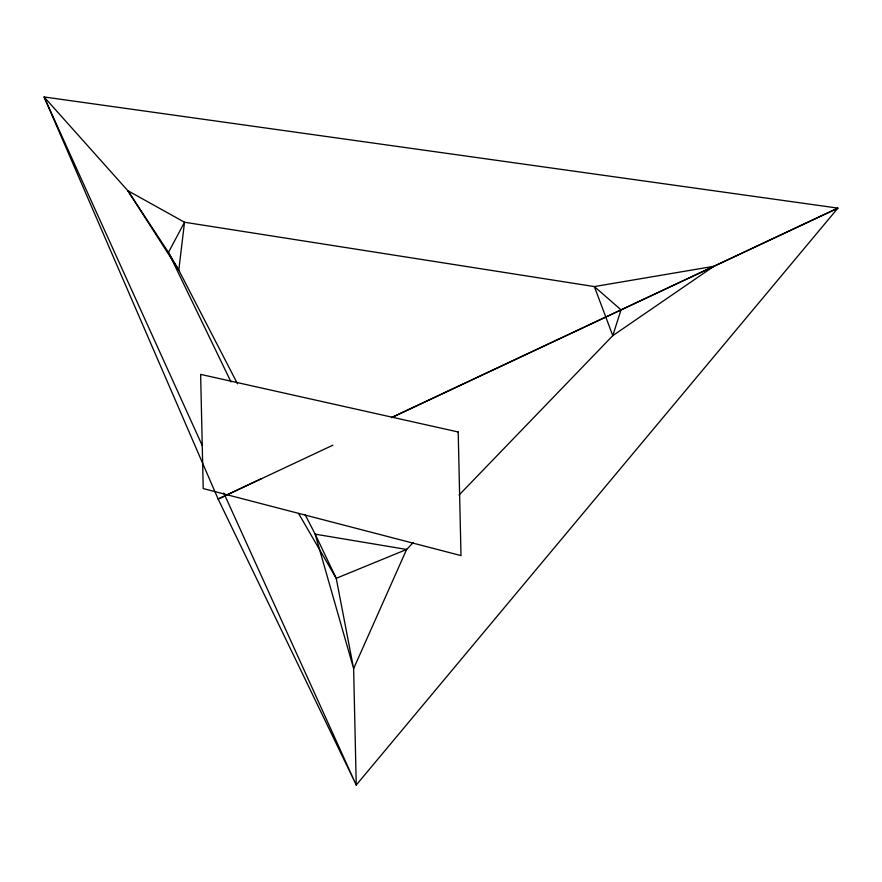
<?xml version="1.0" encoding="UTF-8"?>
<svg xmlns="http://www.w3.org/2000/svg" width="882" height="882" viewBox="0 0 882 882"><rect width="100%" height="100%" fill="white"/><g stroke="black" fill="none" stroke-linecap="round" stroke-linejoin="round"><path stroke-width="1.32" d="M413.283 542.518L406.602 549.453L353.627 668.611L356.251 785.035L837.9 208.119L44.1 96.965L218.141 499.058L356.251 785.035L223.774 493.016M459.103 495.011L612.792 335.645L713.847 266.309L594.358 286.573L184.525 222.242L127.824 190.677L44.1 96.965L202.165 445.388M261.524 478.595L218.141 499.058L332.867 445.201M391.63 417.506L837.9 208.119L391.476 417.682M298.557 513.434L336.229 578.316L353.627 668.611L315.172 534.161L305.062 514.603M237.512 383.824L178.792 270.157L168.451 252.417L127.824 190.677L178.792 270.157L184.525 222.242L168.451 252.417L231.018 381.95M621.027 309.825L612.792 335.645L594.358 286.573L621.027 309.825M406.602 549.453L336.229 578.316L315.172 534.161L406.602 549.453M458.199 431.982L200.633 374.387L203.224 488.562L460.999 555.594L458.199 431.982"/></g></svg>
